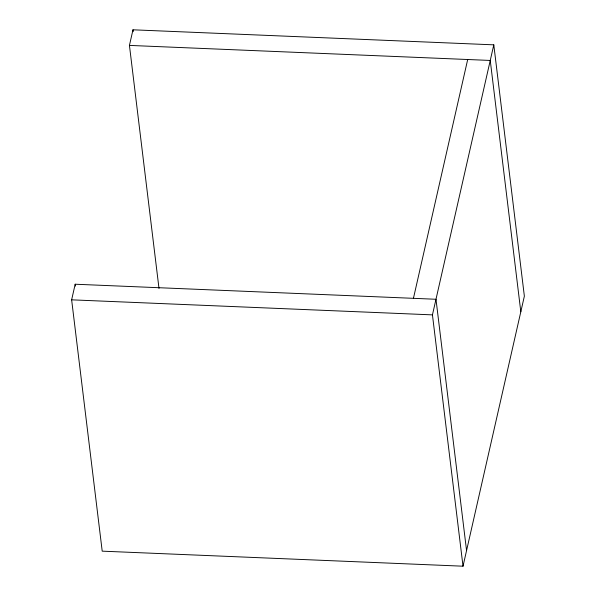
<?xml version="1.0" encoding="UTF-8"?>
<svg xmlns="http://www.w3.org/2000/svg" width="596" height="596" viewBox="0 0 596 596"><rect width="100%" height="100%" fill="white"/><g stroke="black" fill="none" stroke-linecap="round" stroke-linejoin="round"><path stroke-width="0.89" d="M158.998 288.419L129.436 45.408L132.982 29.8L493.793 44.842L524.361 296.167L463.017 566.2L102.207 551.158L71.639 299.833L75.185 284.225L435.989 299.267L466.564 550.592M413.438 298.328L467.696 59.511M463.017 566.2L432.443 314.874L493.793 44.842M129.436 45.408L490.247 60.449L520.815 311.775M71.639 299.833L432.443 314.874M132.982 29.8L133.213 31.648M75.185 284.225L75.409 286.073"/></g></svg>
